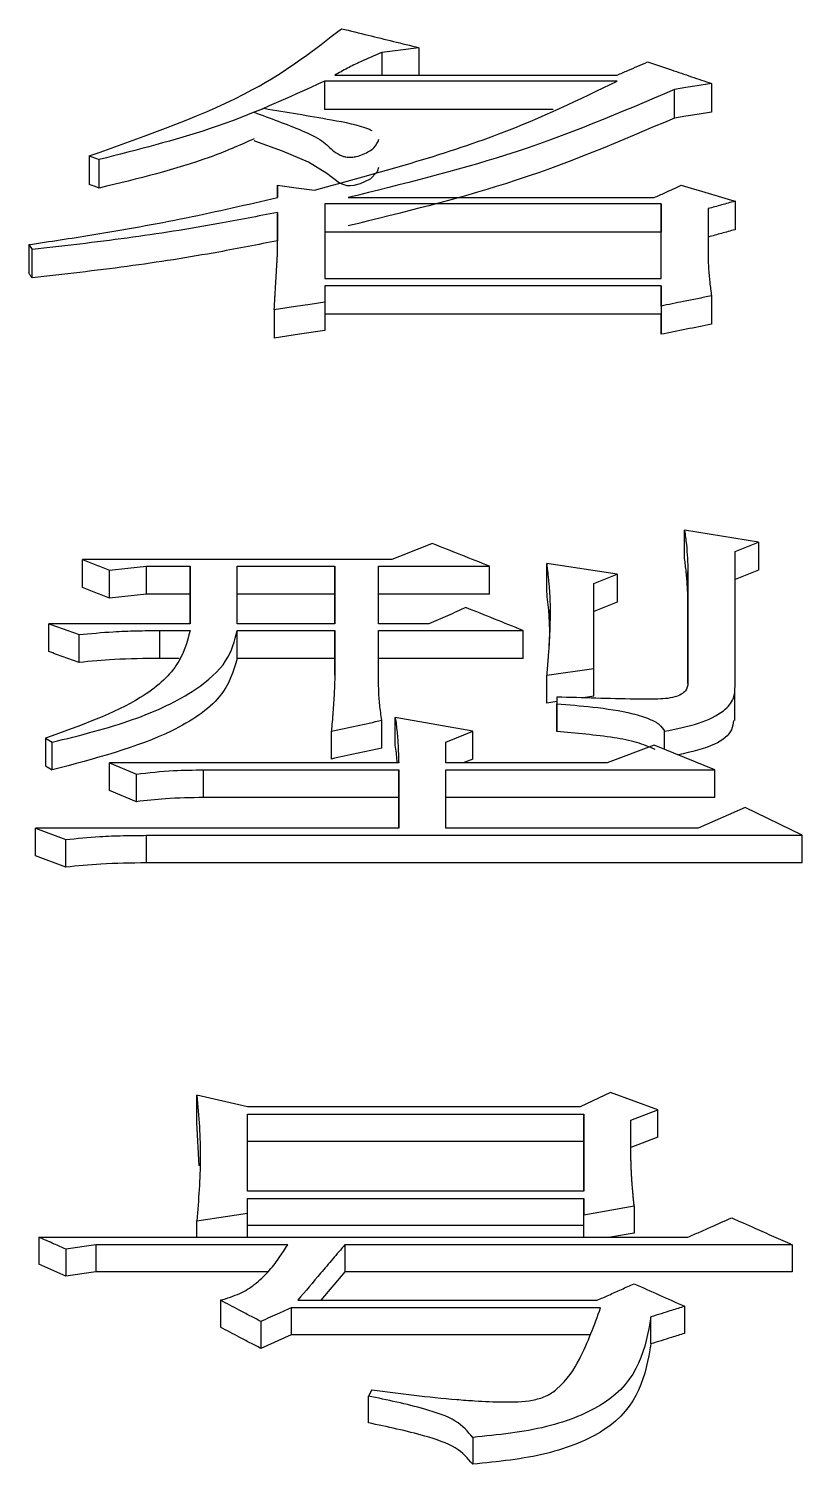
# Model space of a CAD drawing. Header units: millimetres. Extents: x 2379 to 4059, y 879 to 2067.
# Drawn here: x 2714.756 to 2717.244, y 1855.175 to 1859.792 of the extents above; entities that cross this region are included whole.
import ezdxf

# ---------------------------------------------------------------- set-up
doc = ezdxf.new("R2010")
doc.units = ezdxf.units.MM

msp = doc.modelspace()

# ---------------------------------------------------------------- linework, layer by layer
at = {"color": 7, "linetype": 'Continuous', "lineweight": 25}
for p, q in [((2715.8918, 1859.7157), (2715.8918, 1859.6428)), ((2716.0108, 1859.7309), (2716.0108, 1859.6428)), ((2716.649, 1859.6236), (2715.7078, 1859.6236)), ((2715.7078, 1859.6236), (2715.7078, 1859.5317)), ((2715.7404, 1859.6428), (2716.649, 1859.6428)), ((2716.9519, 1859.6159), (2716.9519, 1859.5239)), ((2716.8328, 1859.5047), (2716.8328, 1859.5966)), ((2716.4432, 1859.5316), (2715.7078, 1859.5317)), ((2714.9507, 1859.3828), (2714.9507, 1859.2912)), ((2714.9831, 1859.2795), (2714.9831, 1859.3711)), ((2715.5565, 1859.2489), (2715.5565, 1859.2884)), ((2715.5565, 1859.2884), (2715.5565, 1859.2489)), ((2715.7836, 1859.2489), (2716.768, 1859.2488)), ((2715.5565, 1859.0736), (2715.5565, 1859.2013)), ((2715.5565, 1859.2013), (2715.5565, 1859.1099)), ((2715.7079, 1859.229), (2715.7079, 1858.9891)), ((2716.7897, 1859.229), (2715.7079, 1859.229)), ((2716.7897, 1858.9891), (2716.7897, 1859.229)), ((2716.7897, 1859.229), (2716.7897, 1859.1376)), ((2716.9411, 1859.2132), (2716.9411, 1859.0615)), ((2717.0276, 1859.2369), (2717.0276, 1859.1455)), ((2715.5565, 1859.0735), (2715.5565, 1859.1099)), ((2716.7897, 1859.1376), (2715.7079, 1859.1376)), ((2716.7897, 1858.9891), (2716.7897, 1859.1376)), ((2714.756, 1859.0976), (2714.7668, 1859.0816)), ((2714.756, 1859.0976), (2714.756, 1859.0064)), ((2714.7668, 1858.9904), (2714.7668, 1859.0816)), ((2715.7079, 1858.9891), (2716.7897, 1858.9891)), ((2716.7897, 1858.9649), (2715.7079, 1858.9649)), ((2715.7079, 1858.9649), (2715.7079, 1858.9123)), ((2716.7897, 1858.9001), (2716.7897, 1858.9649)), ((2716.7897, 1858.9649), (2716.7897, 1858.8738)), ((2716.9519, 1858.9325), (2716.9519, 1858.8415)), ((2715.5457, 1858.888), (2715.5457, 1858.797)), ((2715.7079, 1858.9123), (2715.7079, 1858.8213)), ((2716.7897, 1858.8738), (2715.7079, 1858.8738)), ((2716.7897, 1858.9001), (2716.7897, 1858.8091)), ((2716.7897, 1858.8091), (2716.7897, 1858.8738)), ((2717.1034, 1858.1404), (2716.8654, 1858.1788)), ((2716.8654, 1858.0887), (2716.8654, 1858.1788)), ((2717.0277, 1858.1106), (2717.1034, 1858.1404)), ((2717.1034, 1858.1404), (2717.1034, 1858.0504)), ((2717.0277, 1857.6778), (2717.0277, 1858.1106)), ((2715.9243, 1858.0849), (2714.9291, 1858.085)), ((2714.9291, 1857.995), (2714.9291, 1858.085)), ((2715.0156, 1857.9608), (2715.0156, 1858.0507)), ((2715.1346, 1858.0635), (2715.2753, 1858.0635)), ((2715.1346, 1857.9736), (2715.1346, 1858.0635)), ((2715.2753, 1858.0635), (2715.2753, 1857.8783)), ((2715.2753, 1857.9736), (2715.2753, 1858.0635)), ((2715.4267, 1858.0635), (2715.7404, 1858.0635)), ((2715.4267, 1857.8783), (2715.4267, 1858.0635)), ((2715.7404, 1858.0635), (2715.7404, 1857.8783)), ((2715.7404, 1857.9736), (2715.7404, 1858.0635)), ((2715.881, 1858.0635), (2716.238, 1858.0635)), ((2715.881, 1857.8783), (2715.881, 1858.0635)), ((2716.238, 1857.9736), (2716.238, 1858.0635)), ((2716.4219, 1857.9821), (2716.4219, 1858.0721)), ((2716.6491, 1858.0378), (2716.4219, 1858.0721)), ((2716.8762, 1858.0464), (2716.8762, 1857.6866)), ((2716.8762, 1857.9565), (2716.8762, 1858.0464)), ((2717.1034, 1858.0504), (2717.0277, 1858.0206)), ((2716.5733, 1858.0077), (2716.6491, 1858.0378)), ((2716.6491, 1858.0378), (2716.6491, 1857.9479)), ((2715.1346, 1857.9736), (2715.0156, 1857.9608)), ((2715.2753, 1857.9736), (2715.1346, 1857.9736)), ((2715.2753, 1857.8783), (2715.2753, 1857.9736)), ((2715.7404, 1857.9736), (2715.4267, 1857.9736)), ((2715.7404, 1857.8783), (2715.7404, 1857.9736)), ((2716.238, 1857.9736), (2715.881, 1857.9736)), ((2716.8762, 1857.6866), (2716.8762, 1857.9565)), ((2716.6491, 1857.9479), (2716.5733, 1857.9179)), ((2715.2753, 1857.8783), (2714.8209, 1857.8783)), ((2714.8209, 1857.7886), (2714.8209, 1857.8783)), ((2715.7404, 1857.8783), (2715.4267, 1857.8783)), ((2716.0433, 1857.8783), (2715.881, 1857.8783)), ((2714.9183, 1857.754), (2714.9183, 1857.8436)), ((2715.1779, 1857.8566), (2715.2753, 1857.8566)), ((2715.1779, 1857.767), (2715.1779, 1857.8566)), ((2715.4267, 1857.8566), (2715.7404, 1857.8566)), ((2715.7404, 1857.8566), (2715.7404, 1857.7129)), ((2715.7404, 1857.767), (2715.7404, 1857.8566)), ((2715.881, 1857.8566), (2716.3462, 1857.8566)), ((2715.881, 1857.7129), (2715.881, 1857.8566)), ((2716.3462, 1857.767), (2716.3462, 1857.8566)), ((2715.2395, 1857.767), (2715.1779, 1857.767)), ((2715.7404, 1857.767), (2715.4267, 1857.767)), ((2715.7404, 1857.7128), (2715.7404, 1857.767)), ((2716.3462, 1857.767), (2715.881, 1857.767)), ((2716.4219, 1857.7129), (2716.5733, 1857.7347)), ((2716.5733, 1857.6452), (2716.5733, 1857.7347)), ((2716.4219, 1857.6234), (2716.4219, 1857.7129)), ((2716.4544, 1857.6281), (2716.4219, 1857.6234)), ((2716.4544, 1857.6427), (2716.4543, 1857.5534)), ((2716.4544, 1857.6427), (2716.4544, 1857.6208)), ((2716.5733, 1857.6452), (2716.54, 1857.6404)), ((2717.0271, 1857.5672), (2717.0271, 1857.6566)), ((2716.4543, 1857.5314), (2716.4544, 1857.6208)), ((2715.8919, 1857.4787), (2715.8919, 1857.5679)), ((2716.1839, 1857.5326), (2715.9351, 1857.5768)), ((2715.9351, 1857.4875), (2715.9351, 1857.5768)), ((2714.8101, 1857.5105), (2714.8318, 1857.4972)), ((2714.8101, 1857.5105), (2714.8101, 1857.4213)), ((2715.7296, 1857.4434), (2715.7296, 1857.5326)), ((2716.0974, 1857.4972), (2716.1839, 1857.5326)), ((2716.0974, 1857.4307), (2716.0974, 1857.4972)), ((2716.1839, 1857.4434), (2716.1839, 1857.5326)), ((2716.7681, 1857.4883), (2716.6166, 1857.4306)), ((2716.9628, 1857.4084), (2716.7681, 1857.4883)), ((2716.8005, 1857.475), (2716.8005, 1857.5326)), ((2716.1839, 1857.4434), (2716.1528, 1857.4307)), ((2715.0157, 1857.4307), (2715.1022, 1857.3951)), ((2715.9459, 1857.4307), (2715.0157, 1857.4307)), ((2715.0157, 1857.3416), (2715.0157, 1857.4307)), ((2715.3185, 1857.4084), (2715.9459, 1857.4084)), ((2715.3185, 1857.3194), (2715.3185, 1857.4084)), ((2715.9459, 1857.4084), (2715.9459, 1857.2205)), ((2715.9459, 1857.3194), (2715.9459, 1857.4084)), ((2716.6166, 1857.4306), (2716.0974, 1857.4307)), ((2716.0974, 1857.4084), (2716.9628, 1857.4084)), ((2716.0974, 1857.2205), (2716.0974, 1857.4084)), ((2716.9628, 1857.3193), (2716.9628, 1857.4084)), ((2715.1022, 1857.306), (2715.1022, 1857.3951)), ((2715.1022, 1857.306), (2715.0157, 1857.3416)), ((2715.9459, 1857.3194), (2715.3185, 1857.3194)), ((2715.9459, 1857.2205), (2715.9459, 1857.3194)), ((2716.9628, 1857.3193), (2716.0974, 1857.3193)), ((2717.0601, 1857.2878), (2716.9087, 1857.2205)), ((2717.244, 1857.198), (2717.0601, 1857.2878)), ((2714.7777, 1857.1317), (2714.7777, 1857.2205)), ((2714.7777, 1857.2205), (2714.875, 1857.1845)), ((2715.9459, 1857.2205), (2714.7777, 1857.2205)), ((2716.9087, 1857.2205), (2716.0974, 1857.2205)), ((2714.875, 1857.0957), (2714.875, 1857.1845)), ((2715.1346, 1857.1092), (2715.1346, 1857.198)), ((2715.1346, 1857.198), (2717.244, 1857.198)), ((2717.244, 1857.1092), (2717.244, 1857.198)), ((2714.875, 1857.0957), (2714.7777, 1857.1317)), ((2717.244, 1857.1092), (2715.1346, 1857.1092)), ((2715.2969, 1856.2744), (2715.2969, 1856.3621)), ((2715.4592, 1856.3245), (2715.2969, 1856.3621)), ((2716.6274, 1856.3715), (2716.5301, 1856.3245)), ((2716.7789, 1856.315), (2716.6274, 1856.3715)), ((2716.5301, 1856.3245), (2715.4592, 1856.3245)), ((2715.4592, 1856.3009), (2716.5409, 1856.3009)), ((2715.4592, 1856.0542), (2715.4592, 1856.3009)), ((2716.5409, 1856.3009), (2716.5409, 1856.0541)), ((2716.5409, 1856.2133), (2716.5409, 1856.3009)), ((2716.6924, 1856.282), (2716.7789, 1856.315)), ((2716.7789, 1856.2274), (2716.7789, 1856.315)), ((2715.3046, 1856.1352), (2715.2969, 1856.2744)), ((2716.5409, 1856.2133), (2715.4592, 1856.2133)), ((2716.5409, 1856.0541), (2716.5409, 1856.2133)), ((2716.7789, 1856.2274), (2716.6924, 1856.1944)), ((2716.5409, 1856.0541), (2715.4592, 1856.0542)), ((2715.4592, 1856.0303), (2716.5409, 1856.0303)), ((2715.4592, 1855.9824), (2715.4592, 1856.0303)), ((2716.5409, 1856.0303), (2716.5409, 1855.9776)), ((2716.5409, 1855.943), (2716.5409, 1856.0303)), ((2715.2969, 1855.9585), (2715.4592, 1855.9824)), ((2715.4592, 1855.9057), (2715.4592, 1855.9824)), ((2716.5409, 1855.9776), (2716.7032, 1856.0063)), ((2716.5409, 1855.9056), (2716.5409, 1855.9776)), ((2716.7032, 1856.0063), (2716.7032, 1855.9191)), ((2715.2969, 1855.9057), (2715.2969, 1855.9585)), ((2716.5409, 1855.943), (2715.4592, 1855.943)), ((2716.5409, 1855.9056), (2716.5409, 1855.943)), ((2716.7032, 1855.9191), (2716.627, 1855.9056)), ((2714.7885, 1855.9057), (2716.8763, 1855.9056)), ((2714.7885, 1855.9057), (2714.7885, 1855.8186)), ((2714.9724, 1855.8816), (2714.8751, 1855.8672)), ((2715.589, 1855.8816), (2714.9724, 1855.8816)), ((2714.9724, 1855.8816), (2714.9724, 1855.7945)), ((2717.2116, 1855.8816), (2715.7729, 1855.8816)), ((2715.7729, 1855.8816), (2715.7729, 1855.7945)), ((2717.2116, 1855.8816), (2717.2116, 1855.7945)), ((2714.8751, 1855.8672), (2714.875, 1855.7801)), ((2714.875, 1855.7801), (2714.7885, 1855.8186)), ((2714.9724, 1855.7945), (2714.875, 1855.7801)), ((2715.5256, 1855.7945), (2714.9724, 1855.7945)), ((2715.7729, 1855.7945), (2715.6951, 1855.7028)), ((2717.2116, 1855.7945), (2715.7729, 1855.7945)), ((2715.3726, 1855.7028), (2715.3726, 1855.616)), ((2715.6214, 1855.7028), (2716.5842, 1855.7028)), ((2716.595, 1855.6785), (2715.5998, 1855.6785)), ((2715.5998, 1855.6785), (2715.5998, 1855.5917)), ((2716.7572, 1855.5625), (2716.7573, 1855.6493)), ((2716.8654, 1855.6834), (2716.8654, 1855.5965)), ((2715.5025, 1855.6348), (2715.5025, 1855.548)), ((2715.5998, 1855.5917), (2715.5025, 1855.548)), ((2716.5593, 1855.5917), (2715.5998, 1855.5917)), ((2715.8594, 1855.4146), (2715.8486, 1855.3949)), ((2715.8486, 1855.3085), (2715.8486, 1855.3949)), ((2716.1839, 1855.2617), (2716.1839, 1855.1754))]:
    msp.add_line(p, q, dxfattribs=at)
at = {"color": 7, "linetype": 'Continuous', "lineweight": 25, "flags": 128}
for points in [[(2716.0108, 1859.7309), (2715.9513, 1859.7233), (2715.8918, 1859.7157)], [(2716.9519, 1859.6159), (2716.9057, 1859.6084), (2716.8693, 1859.6025), (2716.8329, 1859.5966)], [(2715.5132, 1859.5348), (2715.5049, 1859.5318), (2715.4928, 1859.5275), (2715.4871, 1859.5254)], [(2716.9519, 1859.5239), (2716.9057, 1859.5165), (2716.8693, 1859.5106), (2716.8329, 1859.5047)], [(2715.8806, 1859.3452), (2715.877, 1859.3312), (2715.8539, 1859.3081), (2715.8224, 1859.2931), (2715.8018, 1859.2878), (2715.7914, 1859.2867), (2715.7806, 1859.2871), (2715.7701, 1859.2893), (2715.7553, 1859.2951), (2715.7153, 1859.3265), (2715.6558, 1859.3623), (2715.5724, 1859.3983), (2715.483, 1859.4306), (2715.4807, 1859.4313), (2715.4807, 1859.4313)], [(2714.9507, 1859.3828), (2714.9589, 1859.3798), (2714.971, 1859.3755), (2714.9831, 1859.3711)], [(2714.9831, 1859.2795), (2714.9748, 1859.2824), (2714.9666, 1859.2854), (2714.9507, 1859.2912)], [(2715.5565, 1859.2884), (2715.6159, 1859.2805), (2715.6754, 1859.2726)], [(2715.7079, 1858.9123), (2715.6609, 1858.9053), (2715.6139, 1858.8982), (2715.5457, 1858.888)], [(2715.7079, 1858.8213), (2715.6268, 1858.8091), (2715.5457, 1858.797)], [(2715.0156, 1858.0507), (2715.0751, 1858.0571), (2715.1346, 1858.0635)], [(2715.4267, 1857.767), (2715.4267, 1857.7989), (2715.4267, 1857.8566)], [(2714.8318, 1857.4081), (2714.8318, 1857.4411), (2714.8318, 1857.4692), (2714.8318, 1857.4972)], [(2714.8101, 1857.4213), (2714.8209, 1857.4147), (2714.8318, 1857.4081)]]:
    msp.add_lwpolyline(points, dxfattribs=at)
at = {"color": 7, "linetype": 'Continuous', "lineweight": 25}
for points, knots in [([(2714.9507, 1859.3828), (2715.1402, 1859.4499), (2715.4754, 1859.5686), (2715.6751, 1859.7242), (2715.7619, 1859.7919)], [0, 0, 0, 0, 0.5655186, 1, 1, 1, 1]), ([(2715.762, 1859.7919), (2715.7904, 1859.7849), (2715.8462, 1859.7713), (2715.9291, 1859.751), (2715.9836, 1859.7376), (2716.0108, 1859.7309)], [0, 0, 0, 0, 0.343461, 0.671731, 1, 1, 1, 1]), ([(2715.8918, 1859.7157), (2715.8685, 1859.7058), (2715.8297, 1859.6894), (2715.7807, 1859.6646), (2715.7538, 1859.6501), (2715.7404, 1859.6428)], [0, 0, 0, 0, 0.429081, 0.714347, 1, 1, 1, 1]), ([(2716.649, 1859.6428), (2716.6603, 1859.6477), (2716.6822, 1859.6572), (2716.7146, 1859.6713), (2716.7358, 1859.6804), (2716.7464, 1859.685)], [0, 0, 0, 0, 0.347839, 0.673919, 1, 1, 1, 1]), ([(2716.7464, 1859.685), (2716.7719, 1859.6764), (2716.819, 1859.6607), (2716.8875, 1859.6376), (2716.9304, 1859.6231), (2716.9519, 1859.6159)], [0, 0, 0, 0, 0.373043, 0.686521, 1, 1, 1, 1]), ([(2715.7078, 1859.6236), (2715.5905, 1859.5694), (2715.3792, 1859.4718), (2715.105, 1859.4021), (2714.9831, 1859.3711)], [0, 0, 0, 0, 0.555264, 1, 1, 1, 1]), ([(2715.6754, 1859.2726), (2715.8824, 1859.3292), (2716.2489, 1859.4293), (2716.5277, 1859.5647), (2716.649, 1859.6236)], [0, 0, 0, 0, 0.564995, 1, 1, 1, 1]), ([(2716.8329, 1859.5966), (2716.6601, 1859.5223), (2716.349, 1859.3885), (2715.9576, 1859.2919), (2715.7836, 1859.2489)], [0, 0, 0, 0, 0.555354, 1, 1, 1, 1]), ([(2715.4807, 1859.5231), (2715.5327, 1859.5041), (2715.6106, 1859.4757), (2715.7028, 1859.4338), (2715.7295, 1859.4026), (2715.7564, 1859.3847), (2715.7753, 1859.3794), (2715.7855, 1859.3781), (2715.7971, 1859.3785), (2715.8138, 1859.3815), (2715.8402, 1859.391), (2715.872, 1859.4094), (2715.8786, 1859.4272), (2715.8822, 1859.4368)], [0, 0, 0, 0, 0.318334, 0.477294, 0.616925, 0.687072, 0.704751, 0.71934, 0.733979, 0.755949, 0.800249, 0.89164, 1, 1, 1, 1]), ([(2715.8604, 1859.4635), (2715.8569, 1859.4652), (2715.8227, 1859.4811), (2715.6997, 1859.5038), (2715.585, 1859.5229), (2715.5132, 1859.5348)], [0, 0, 0, 0, 0.041495, 0.400617, 1, 1, 1, 1]), ([(2716.8329, 1859.5047), (2716.6601, 1859.4305), (2716.3489, 1859.2968), (2715.9576, 1859.2003), (2715.7836, 1859.1575)], [0, 0, 0, 0, 0.555295, 1, 1, 1, 1]), ([(2715.4807, 1859.4376), (2715.4341, 1859.417), (2715.2913, 1859.3541), (2715.1071, 1859.3095), (2714.9831, 1859.2795)], [0, 0, 0, 0, 0.326498, 1, 1, 1, 1]), ([(2714.756, 1859.0976), (2714.8238, 1859.1078), (2714.9957, 1859.1336), (2715.2659, 1859.1821), (2715.4594, 1859.2266), (2715.5565, 1859.2489)], [0, 0, 0, 0, 0.2452891, 0.6214693, 1, 1, 1, 1]), ([(2716.768, 1859.2488), (2716.7792, 1859.2539), (2716.7992, 1859.2631), (2716.828, 1859.2762), (2716.8457, 1859.2843), (2716.8546, 1859.2884)], [0, 0, 0, 0, 0.38646, 0.693229, 1, 1, 1, 1]), ([(2716.8546, 1859.2884), (2716.8834, 1859.2798), (2716.9411, 1859.2627), (2716.9988, 1859.2455), (2717.0276, 1859.2369)], [0, 0, 0, 0, 0.4999994, 1, 1, 1, 1]), ([(2715.5565, 1859.2013), (2715.4938, 1859.1889), (2715.3362, 1859.1579), (2715.0731, 1859.1166), (2714.8691, 1859.0933), (2714.7668, 1859.0816)], [0, 0, 0, 0, 0.247522, 0.622512, 1, 1, 1, 1]), ([(2717.0276, 1859.2369), (2717.0132, 1859.233), (2716.9844, 1859.2251), (2716.9555, 1859.2171), (2716.9411, 1859.2132)], [0, 0, 0, 0, 0.5, 1, 1, 1, 1]), ([(2715.5565, 1859.1099), (2715.4938, 1859.0976), (2715.3362, 1859.0666), (2715.073, 1859.0253), (2714.8691, 1859.0021), (2714.7668, 1858.9904)], [0, 0, 0, 0, 0.247562, 0.622535, 1, 1, 1, 1]), ([(2717.0276, 1859.1455), (2717.0132, 1859.1415), (2716.9844, 1859.1336), (2716.9555, 1859.1257), (2716.9411, 1859.1217)], [0, 0, 0, 0, 0.499999, 1, 1, 1, 1]), ([(2715.5457, 1858.888), (2715.5458, 1858.8895), (2715.5459, 1858.8919), (2715.5461, 1858.895), (2715.5463, 1858.8982), (2715.5464, 1858.9013), (2715.5466, 1858.9044), (2715.5468, 1858.9068), (2715.5469, 1858.9099), (2715.5471, 1858.913), (2715.5473, 1858.9162), (2715.5474, 1858.9185), (2715.5476, 1858.9216), (2715.5478, 1858.9248), (2715.548, 1858.9279), (2715.5481, 1858.9302), (2715.5483, 1858.9334), (2715.5485, 1858.9373), (2715.5489, 1858.9435), (2715.5493, 1858.9498), (2715.5496, 1858.956), (2715.5499, 1858.9607), (2715.5503, 1858.9669), (2715.5506, 1858.9732), (2715.551, 1858.9794), (2715.5513, 1858.9841), (2715.5516, 1858.9903), (2715.552, 1858.9965), (2715.5523, 1859.0027), (2715.5526, 1859.0074), (2715.553, 1859.0136), (2715.5533, 1859.0198), (2715.5537, 1859.026), (2715.554, 1859.0307), (2715.5542, 1859.0353), (2715.5545, 1859.0392), (2715.5547, 1859.0431), (2715.5549, 1859.0462), (2715.5551, 1859.0493), (2715.5552, 1859.0516), (2715.5554, 1859.0547), (2715.5556, 1859.0578), (2715.5557, 1859.0609), (2715.5559, 1859.0632), (2715.5561, 1859.0661), (2715.5563, 1859.0696), (2715.5564, 1859.0722), (2715.5565, 1859.0736)], [0, 0, 0, 0, 0.025173, 0.03776, 0.050346, 0.075519, 0.088105, 0.100692, 0.113278, 0.138451, 0.151038, 0.163624, 0.176211, 0.201384, 0.21397, 0.226556, 0.239143, 0.264316, 0.289489, 0.339835, 0.365007, 0.39018, 0.415353, 0.465699, 0.490872, 0.516045, 0.541218, 0.591564, 0.616737, 0.64191, 0.667082, 0.717428, 0.742601, 0.767774, 0.792947, 0.81812, 0.830706, 0.855879, 0.868466, 0.881052, 0.893639, 0.918812, 0.931398, 0.943984, 0.956571, 0.978285, 1, 1, 1, 1]), ([(2716.9411, 1859.0615), (2716.9414, 1859.0474), (2716.942, 1859.019), (2716.9461, 1858.976), (2716.95, 1858.947), (2716.9519, 1858.9325)], [0, 0, 0, 0, 0.328449, 0.664167, 1, 1, 1, 1]), ([(2714.7668, 1858.9904), (2714.765, 1858.993), (2714.7614, 1858.9984), (2714.7578, 1859.0037), (2714.756, 1859.0064)], [0, 0, 0, 0, 0.499999, 1, 1, 1, 1]), ([(2716.9519, 1858.9325), (2716.9369, 1858.9296), (2716.9069, 1858.9236), (2716.8528, 1858.9128), (2716.8137, 1858.9049), (2716.7897, 1858.9001)], [0, 0, 0, 0, 0.277507, 0.555013, 1, 1, 1, 1]), ([(2716.9519, 1858.8415), (2716.9249, 1858.8361), (2716.8708, 1858.8253), (2716.8167, 1858.8145), (2716.7897, 1858.8091)], [0, 0, 0, 0, 0.5, 1, 1, 1, 1]), ([(2716.0541, 1858.1362), (2716.0325, 1858.1277), (2715.9892, 1858.1106), (2715.9459, 1858.0935), (2715.9243, 1858.0849)], [0, 0, 0, 0, 0.499996, 1, 1, 1, 1]), ([(2716.238, 1858.0635), (2716.2073, 1858.0757), (2716.1461, 1858.0999), (2716.0848, 1858.1241), (2716.0541, 1858.1362)], [0, 0, 0, 0, 0.5, 1, 1, 1, 1]), ([(2716.8654, 1858.1788), (2716.8675, 1858.1634), (2716.8715, 1858.1338), (2716.8747, 1858.0896), (2716.8757, 1858.0608), (2716.8762, 1858.0464)], [0, 0, 0, 0, 0.349386, 0.674644, 1, 1, 1, 1]), ([(2716.8762, 1857.9565), (2716.8757, 1857.9719), (2716.8746, 1858.0018), (2716.8712, 1858.0459), (2716.8673, 1858.0744), (2716.8654, 1858.0887)], [0, 0, 0, 0, 0.349838, 0.674851, 1, 1, 1, 1]), ([(2714.9291, 1858.085), (2714.9435, 1858.0792), (2714.9724, 1858.0678), (2715.0012, 1858.0564), (2715.0156, 1858.0507)], [0, 0, 0, 0, 0.4999989, 1, 1, 1, 1]), ([(2716.4219, 1858.0721), (2716.4222, 1858.0693), (2716.4229, 1858.0637), (2716.4238, 1858.0553), (2716.4248, 1858.0469), (2716.4257, 1858.0385), (2716.4266, 1858.0301), (2716.4275, 1858.0217), (2716.4281, 1858.0147), (2716.4288, 1858.0077), (2716.4294, 1858.0006), (2716.4307, 1857.9838), (2716.4329, 1857.9472), (2716.4333, 1857.902), (2716.432, 1857.8623), (2716.4311, 1857.8425), (2716.4306, 1857.8311), (2716.43, 1857.8198), (2716.4292, 1857.8056), (2716.4281, 1857.7913), (2716.4272, 1857.78), (2716.4266, 1857.7714), (2716.4259, 1857.7629), (2716.4254, 1857.7557), (2716.4249, 1857.75), (2716.4246, 1857.7458), (2716.4243, 1857.7415), (2716.4239, 1857.7372), (2716.4236, 1857.7329), (2716.4233, 1857.7286), (2716.4229, 1857.7244), (2716.4226, 1857.7208), (2716.4223, 1857.717), (2716.4221, 1857.7146), (2716.4219, 1857.7129)], [0, 0, 0, 0, 0.023618, 0.047236, 0.070855, 0.094473, 0.118091, 0.141709, 0.165327, 0.177136, 0.200755, 0.224373, 0.318848, 0.507812, 0.602286, 0.649522, 0.67314, 0.696758, 0.743995, 0.791231, 0.81485, 0.838468, 0.862086, 0.885704, 0.897513, 0.909322, 0.921131, 0.932941, 0.94475, 0.956559, 0.968368, 0.980177, 0.986081, 1, 1, 1, 1]), ([(2716.5733, 1857.7347), (2716.5733, 1857.7757), (2716.5733, 1857.8673), (2716.5733, 1857.9577), (2716.5733, 1858.0077)], [0, 0, 0, 0, 0.4472261, 1, 1, 1, 1]), ([(2715.0156, 1857.9608), (2715.0012, 1857.9665), (2714.9724, 1857.9779), (2714.9435, 1857.9893), (2714.9291, 1857.995)], [0, 0, 0, 0, 0.500003, 1, 1, 1, 1]), ([(2716.4293, 1857.9124), (2716.4292, 1857.9126), (2716.4276, 1857.9359), (2716.4247, 1857.9591), (2716.4219, 1857.9821)], [0, 0, 0, 0, 0.008247, 1, 1, 1, 1]), ([(2716.1623, 1857.9302), (2716.1424, 1857.9216), (2716.1028, 1857.9043), (2716.0631, 1857.887), (2716.0433, 1857.8783)], [0, 0, 0, 0, 0.499996, 1, 1, 1, 1]), ([(2716.3462, 1857.8566), (2716.3155, 1857.8689), (2716.2542, 1857.8935), (2716.1929, 1857.918), (2716.1623, 1857.9302)], [0, 0, 0, 0, 0.5, 1, 1, 1, 1]), ([(2716.4283, 1857.9246), (2716.4283, 1857.9246), (2716.4281, 1857.9256), (2716.4309, 1857.8647), (2716.431, 1857.8468), (2716.431, 1857.8441)], [0, 0, 0, 0, 0.007849, 0.849098, 1, 1, 1, 1]), ([(2714.8209, 1857.8783), (2714.8372, 1857.8725), (2714.8696, 1857.861), (2714.9021, 1857.8494), (2714.9183, 1857.8436)], [0, 0, 0, 0, 0.499998, 1, 1, 1, 1]), ([(2715.2753, 1857.8566), (2715.2652, 1857.8189), (2715.245, 1857.7428), (2715.1013, 1857.6145), (2714.9213, 1857.5502), (2714.8101, 1857.5105)], [0, 0, 0, 0, 0.273464, 0.551009, 1, 1, 1, 1]), ([(2714.8318, 1857.4972), (2714.9208, 1857.5196), (2715.0965, 1857.5637), (2715.2895, 1857.6554), (2715.402, 1857.7569), (2715.4185, 1857.8235), (2715.4267, 1857.8566)], [0, 0, 0, 0, 0.289657, 0.571456, 0.787204, 1, 1, 1, 1]), ([(2714.9183, 1857.8436), (2714.9547, 1857.847), (2715.0156, 1857.8527), (2715.1027, 1857.8561), (2715.1528, 1857.8565), (2715.1779, 1857.8566)], [0, 0, 0, 0, 0.426096, 0.71242, 1, 1, 1, 1]), ([(2716.431, 1857.8551), (2716.4309, 1857.8511), (2716.4308, 1857.8385), (2716.4295, 1857.8141), (2716.4286, 1857.7976)], [0, 0, 0, 0, 0.322479, 1, 1, 1, 1]), ([(2714.9183, 1857.754), (2714.9021, 1857.7598), (2714.8696, 1857.7713), (2714.8372, 1857.7829), (2714.8209, 1857.7886)], [0, 0, 0, 0, 0.500004, 1, 1, 1, 1]), ([(2715.4267, 1857.767), (2715.4142, 1857.7249), (2715.3889, 1857.6399), (2715.1914, 1857.5037), (2714.9693, 1857.4446), (2714.8318, 1857.4081)], [0, 0, 0, 0, 0.27123, 0.548484, 1, 1, 1, 1]), ([(2715.1779, 1857.767), (2715.1289, 1857.7665), (2715.0414, 1857.7655), (2714.9559, 1857.7575), (2714.9183, 1857.754)], [0, 0, 0, 0, 0.560746, 1, 1, 1, 1]), ([(2715.7404, 1857.7129), (2715.74, 1857.6936), (2715.7391, 1857.6541), (2715.7346, 1857.594), (2715.7312, 1857.5531), (2715.7296, 1857.5326)], [0, 0, 0, 0, 0.321579, 0.660777, 1, 1, 1, 1]), ([(2715.8919, 1857.5679), (2715.8892, 1857.5845), (2715.8841, 1857.6169), (2715.8815, 1857.6653), (2715.8812, 1857.697), (2715.881, 1857.7129)], [0, 0, 0, 0, 0.341779, 0.670798, 1, 1, 1, 1]), ([(2716.8762, 1857.6866), (2716.8754, 1857.6784), (2716.8737, 1857.6618), (2716.835, 1857.6389), (2716.7703, 1857.6349), (2716.6444, 1857.6368), (2716.5384, 1857.6401), (2716.4544, 1857.6427)], [0, 0, 0, 0, 0.110716, 0.223974, 0.35482, 0.487804, 1, 1, 1, 1]), ([(2716.8005, 1857.5326), (2716.8387, 1857.5402), (2716.9136, 1857.5551), (2716.9916, 1857.5936), (2717.027, 1857.6369), (2717.0274, 1857.6642), (2717.0277, 1857.6778)], [0, 0, 0, 0, 0.291536, 0.572529, 0.787239, 1, 1, 1, 1]), ([(2716.4544, 1857.6208), (2716.493, 1857.6178), (2716.5767, 1857.6113), (2716.6798, 1857.5958), (2716.75, 1857.5743), (2716.7879, 1857.555), (2716.7963, 1857.5401), (2716.8005, 1857.5326)], [0, 0, 0, 0, 0.279047, 0.604417, 0.761098, 0.879545, 1, 1, 1, 1]), ([(2715.7296, 1857.5326), (2715.7566, 1857.5385), (2715.8107, 1857.5503), (2715.8648, 1857.5621), (2715.8919, 1857.5679)], [0, 0, 0, 0, 0.4999993, 1, 1, 1, 1]), ([(2715.9351, 1857.5768), (2715.9371, 1857.5612), (2715.9413, 1857.5292), (2715.9445, 1857.4805), (2715.9455, 1857.4473), (2715.9459, 1857.4307)], [0, 0, 0, 0, 0.3204463, 0.660167, 1, 1, 1, 1]), ([(2716.4543, 1857.5534), (2716.4543, 1857.5493), (2716.4543, 1857.542), (2716.4543, 1857.5346), (2716.4543, 1857.5314)], [0, 0, 0, 0, 0.56, 1, 1, 1, 1]), ([(2717.0229, 1857.5674), (2717.0218, 1857.5572), (2717.019, 1857.5296), (2716.9649, 1857.4837), (2716.8874, 1857.4661), (2716.8454, 1857.4566)], [0, 0, 0, 0, 0.210203, 0.572203, 1, 1, 1, 1]), ([(2716.7706, 1857.4739), (2716.7517, 1857.4819), (2716.7134, 1857.4983), (2716.6052, 1857.5188), (2716.5167, 1857.5262), (2716.4543, 1857.5314)], [0, 0, 0, 0, 0.223203, 0.452536, 1, 1, 1, 1]), ([(2715.8919, 1857.4787), (2715.8648, 1857.4728), (2715.8107, 1857.461), (2715.7566, 1857.4493), (2715.7296, 1857.4434)], [0, 0, 0, 0, 0.5, 1, 1, 1, 1]), ([(2715.9415, 1857.4307), (2715.9413, 1857.4331), (2715.9401, 1857.4521), (2715.9374, 1857.471), (2715.9351, 1857.4875)], [0, 0, 0, 0, 0.130167, 1, 1, 1, 1]), ([(2715.1022, 1857.3951), (2715.1419, 1857.3995), (2715.2131, 1857.4074), (2715.2863, 1857.4081), (2715.3185, 1857.4084)], [0, 0, 0, 0, 0.558835, 1, 1, 1, 1]), ([(2715.3185, 1857.3194), (2715.2774, 1857.3188), (2715.2042, 1857.3179), (2715.1333, 1857.3096), (2715.1022, 1857.306)], [0, 0, 0, 0, 0.561086, 1, 1, 1, 1]), ([(2714.875, 1857.1845), (2714.9115, 1857.188), (2714.9724, 1857.1939), (2715.0595, 1857.1975), (2715.1095, 1857.1978), (2715.1346, 1857.198)], [0, 0, 0, 0, 0.426056, 0.7124, 1, 1, 1, 1]), ([(2715.1346, 1857.1092), (2715.0856, 1857.1087), (2714.9981, 1857.1077), (2714.9126, 1857.0994), (2714.875, 1857.0957)], [0, 0, 0, 0, 0.560746, 1, 1, 1, 1]), ([(2715.2969, 1856.3621), (2715.3, 1856.3285), (2715.306, 1856.2613), (2715.3101, 1856.127), (2715.3022, 1856.0257), (2715.2969, 1855.9585)], [0, 0, 0, 0, 0.2520851, 0.5041975, 1, 1, 1, 1]), ([(2716.7032, 1856.0063), (2716.703, 1856.0086), (2716.7025, 1856.0132), (2716.7018, 1856.0201), (2716.7012, 1856.0269), (2716.7005, 1856.0338), (2716.6999, 1856.0406), (2716.6993, 1856.0475), (2716.6988, 1856.0532), (2716.6983, 1856.0589), (2716.6978, 1856.0646), (2716.6972, 1856.0714), (2716.6966, 1856.0806), (2716.6959, 1856.0897), (2716.6954, 1856.0988), (2716.695, 1856.1056), (2716.6945, 1856.1147), (2716.6941, 1856.1238), (2716.6937, 1856.1329), (2716.6935, 1856.1398), (2716.6932, 1856.1489), (2716.6929, 1856.1579), (2716.6927, 1856.167), (2716.6926, 1856.1761), (2716.6924, 1856.1852), (2716.6923, 1856.1943), (2716.6923, 1856.2011), (2716.6922, 1856.2079), (2716.6922, 1856.2147), (2716.6922, 1856.2204), (2716.6922, 1856.2249), (2716.6922, 1856.2294), (2716.6922, 1856.2339), (2716.6922, 1856.2385), (2716.6922, 1856.2419), (2716.6922, 1856.2453), (2716.6922, 1856.2498), (2716.6922, 1856.2543), (2716.6922, 1856.2588), (2716.6923, 1856.2634), (2716.6923, 1856.2679), (2716.6923, 1856.2724), (2716.6923, 1856.2767), (2716.6923, 1856.2799), (2716.6924, 1856.282)], [0, 0, 0, 0, 0.024742, 0.049483, 0.074225, 0.098967, 0.123709, 0.14845, 0.173192, 0.185563, 0.210305, 0.235047, 0.259788, 0.309272, 0.334014, 0.358756, 0.383497, 0.432981, 0.457723, 0.482464, 0.507206, 0.55669, 0.581431, 0.606173, 0.655657, 0.680399, 0.70514, 0.729882, 0.754624, 0.779366, 0.791736, 0.804107, 0.828849, 0.84122, 0.853591, 0.865962, 0.878333, 0.903074, 0.915445, 0.927816, 0.952558, 0.964929, 0.9773, 1, 1, 1, 1]), ([(2716.8763, 1855.9056), (2716.8887, 1855.9112), (2716.9137, 1855.9223), (2716.9606, 1855.9431), (2716.995, 1855.9583), (2717.0169, 1855.968)], [0, 0, 0, 0, 0.2662451, 0.5324905, 1, 1, 1, 1]), ([(2717.0169, 1855.968), (2717.0418, 1855.957), (2717.0868, 1855.937), (2717.1517, 1855.9082), (2717.1916, 1855.8905), (2717.2116, 1855.8816)], [0, 0, 0, 0, 0.384573, 0.692287, 1, 1, 1, 1]), ([(2714.8751, 1855.8672), (2714.8627, 1855.8727), (2714.8421, 1855.8819), (2714.8132, 1855.8947), (2714.7968, 1855.902), (2714.7885, 1855.9057)], [0, 0, 0, 0, 0.42836, 0.71418, 1, 1, 1, 1]), ([(2715.3726, 1855.7028), (2715.3943, 1855.7096), (2715.4371, 1855.7229), (2715.4876, 1855.7556), (2715.5269, 1855.7943), (2715.5615, 1855.8375), (2715.5798, 1855.8669), (2715.589, 1855.8816)], [0, 0, 0, 0, 0.176065, 0.348002, 0.566634, 0.783694, 1, 1, 1, 1]), ([(2715.7729, 1855.8816), (2715.7599, 1855.8663), (2715.7339, 1855.8358), (2715.6835, 1855.7762), (2715.646, 1855.7318), (2715.6214, 1855.7028)], [0, 0, 0, 0, 0.257226, 0.514452, 1, 1, 1, 1]), ([(2716.5842, 1855.7028), (2716.5967, 1855.7084), (2716.6227, 1855.7201), (2716.6624, 1855.7378), (2716.6896, 1855.75), (2716.7032, 1855.7561)], [0, 0, 0, 0, 0.314653, 0.657326, 1, 1, 1, 1]), ([(2716.7032, 1855.7561), (2716.7302, 1855.744), (2716.7843, 1855.7198), (2716.8384, 1855.6955), (2716.8654, 1855.6834)], [0, 0, 0, 0, 0.499999, 1, 1, 1, 1]), ([(2715.5025, 1855.6348), (2715.4909, 1855.6408), (2715.4677, 1855.653), (2715.4245, 1855.6757), (2715.3928, 1855.6923), (2715.3726, 1855.7028)], [0, 0, 0, 0, 0.267463, 0.534927, 1, 1, 1, 1]), ([(2715.5998, 1855.6785), (2715.5873, 1855.6729), (2715.5649, 1855.6628), (2715.5324, 1855.6482), (2715.5124, 1855.6392), (2715.5025, 1855.6348)], [0, 0, 0, 0, 0.384577, 0.692287, 1, 1, 1, 1]), ([(2715.8594, 1855.4146), (2715.95, 1855.403), (2716.0594, 1855.389), (2716.202, 1855.3785), (2716.283, 1855.3749), (2716.3633, 1855.3767), (2716.4232, 1855.3936), (2716.4833, 1855.4375), (2716.5436, 1855.5346), (2716.5753, 1855.6233), (2716.595, 1855.6785)], [0, 0, 0, 0, 0.23813, 0.287988, 0.366961, 0.446683, 0.487555, 0.537237, 0.712015, 1, 1, 1, 1]), ([(2716.7573, 1855.6493), (2716.7391, 1855.548), (2716.7136, 1855.4054), (2716.4244, 1855.2861), (2716.2653, 1855.2699), (2716.1839, 1855.2617)], [0, 0, 0, 0, 0.544628, 0.767125, 1, 1, 1, 1]), ([(2716.8654, 1855.6834), (2716.8514, 1855.6789), (2716.8263, 1855.671), (2716.7902, 1855.6597), (2716.7682, 1855.6528), (2716.7573, 1855.6493)], [0, 0, 0, 0, 0.39043, 0.695215, 1, 1, 1, 1]), ([(2715.5025, 1855.548), (2715.4909, 1855.5541), (2715.4677, 1855.5662), (2715.4244, 1855.5889), (2715.3927, 1855.6054), (2715.3726, 1855.616)], [0, 0, 0, 0, 0.2676466, 0.5352935, 1, 1, 1, 1]), ([(2716.8654, 1855.5965), (2716.8514, 1855.5921), (2716.8263, 1855.5842), (2716.7902, 1855.5729), (2716.7682, 1855.566), (2716.7573, 1855.5625)], [0, 0, 0, 0, 0.390574, 0.695287, 1, 1, 1, 1]), ([(2716.7573, 1855.5625), (2716.7391, 1855.4614), (2716.7135, 1855.3188), (2716.4243, 1855.1998), (2716.2653, 1855.1836), (2716.1839, 1855.1754)], [0, 0, 0, 0, 0.544404, 0.766963, 1, 1, 1, 1]), ([(2716.1839, 1855.2617), (2716.1683, 1855.2804), (2716.1363, 1855.3189), (2716.0088, 1855.3614), (2715.9097, 1855.3821), (2715.8486, 1855.3949)], [0, 0, 0, 0, 0.267599, 0.548584, 1, 1, 1, 1]), ([(2716.1839, 1855.1754), (2716.1683, 1855.1941), (2716.1363, 1855.2325), (2716.0088, 1855.275), (2715.9097, 1855.2957), (2715.8486, 1855.3085)], [0, 0, 0, 0, 0.267465, 0.548457, 1, 1, 1, 1])]:
    msp.add_open_spline(points, degree=3, knots=knots, dxfattribs=at)

doc.saveas('drawing.dxf')
